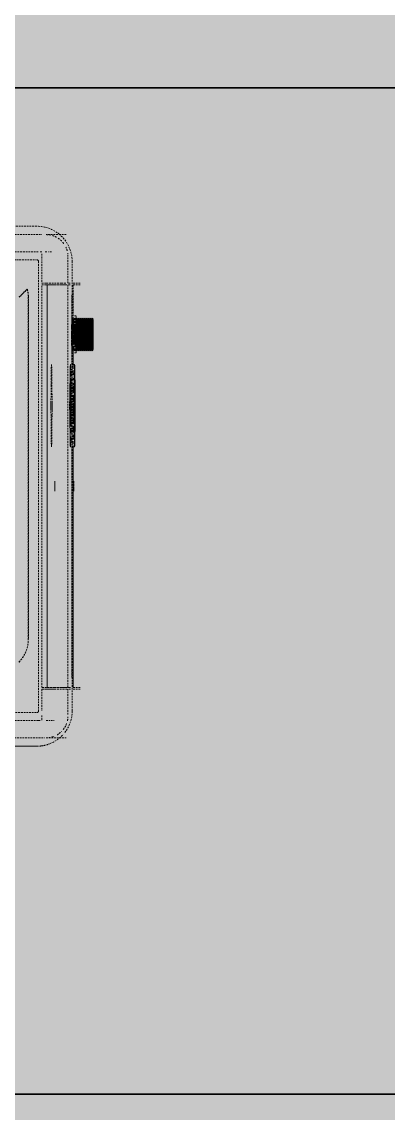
# Model space of a CAD drawing. Header units: millimetres. Extents: x -12447 to 83753, y -46415 to 46712.
# Drawn here: x 14193 to 14411, y 15163 to 15814 of the extents above; entities that cross this region are included whole.
import ezdxf
from ezdxf.xclip import XClip

# ---------------------------------------------------------------- set-up
doc = ezdxf.new("R2010")
doc.units = ezdxf.units.MM
doc.header["$XCLIPFRAME"] = 2
doc.linetypes.add('200_ШТРИХ_ш1п0_6_', pattern=[1.6, 1, -0.6])
doc.layers.add('1_Сущ. кусты', color=7, linetype='Continuous')
doc.layers.add('Сантехника', color=7, linetype='Continuous', lineweight=18)

# ---------------------------------------------------------------- blocks, each defined once
blk = doc.blocks.new('Reece_Tap_Wolfen_Drinking-Fountain - 10 L_Stainless Steel-V121-План полов 1-го этажа')
at = {"layer": 'Сантехника', "linetype": '200_ШТРИХ_ш1п0_6_'}
for p, q in [((14201.31, 15691.8), (13933.33, 15691.8)), ((14201.56, 15691.8), (14201.31, 15691.8)), ((14218.92, 15686.79), (14207.06, 15686.79)), ((14204.56, 15673.52), (14204.56, 15671.43)), ((14222.56, 15402.8), (14222.56, 15670.8)), ((14227.35, 15657.8), (14222.27, 15657.8)), ((14223.13, 15635.08), (14223.13, 15656.8)), ((14227.35, 15656.8), (14223.14, 15656.8)), ((14222.43, 15426.8), (14222.43, 15646.8)), ((14224.93, 15638.3), (14222.38, 15638.3)), ((14224.72, 15632.8), (14222.43, 15632.8)), ((14224.81, 15632.8), (14222.43, 15632.8)), ((14224.81, 15632.8), (14224.72, 15632.8)), ((14222.43, 15621.8), (14224.72, 15621.8)), ((14222.43, 15621.8), (14224.81, 15621.8)), ((14223.13, 15608.48), (14223.13, 15619.52)), ((14224.72, 15621.8), (14224.81, 15621.8)), ((14222.43, 15616.3), (14224.93, 15616.3)), ((14223.13, 15416.8), (14223.13, 15561.15)), ((14227.35, 15415.8), (14222.31, 15415.8)), ((14223.14, 15416.8), (14227.35, 15416.8)), ((14203.44, 15397.07), (14202.27, 15397.07)), ((14204.56, 15398.38), (14204.56, 15397.07)), ((14207.06, 15386.8), (14218.92, 15386.8)), ((13933.33, 15381.8), (14201.31, 15381.8)), ((14201.31, 15381.8), (14201.56, 15381.8))]:
    blk.add_line(p, q, dxfattribs=at)
at = {"layer": 'Сантехника', "color": 251, "linetype": '200_ШТРИХ_ш1п0_6_', "true_color": 0x666666}
for p, q in [((14201.31, 15691.8), (14177.43, 15691.8)), ((14145.12, 15686.79), (14204.39, 15686.79)), ((14202.25, 15676.53), (14145.05, 15676.53)), ((14204.56, 15676.53), (14203.34, 15676.53)), ((14204.56, 15675.32), (14204.56, 15673.52)), ((14202.44, 15670.8), (14202.44, 15402.8)), ((14202.56, 15670.8), (14202.56, 15402.8)), ((14204.56, 15670.8), (14204.56, 15657.8)), ((14220.06, 15657.8), (14220.06, 15673.79)), ((14204.56, 15657.8), (14206.99, 15657.8)), ((14204.56, 15416.8), (14204.56, 15656.8)), ((14204.56, 15656.8), (14206.97, 15656.8)), ((14207.24, 15657.8), (14211.86, 15657.8)), ((14207.24, 15656.8), (14211.84, 15656.8)), ((14212.09, 15657.8), (14216.07, 15657.8)), ((14212.09, 15656.8), (14216.06, 15656.8)), ((14216.27, 15657.8), (14219.35, 15657.8)), ((14216.27, 15656.8), (14219.34, 15656.8)), ((14221.46, 15657.8), (14220.06, 15657.8)), ((14220.06, 15656.8), (14220.06, 15648.54)), ((14221.46, 15656.8), (14220.06, 15656.8)), ((14223.14, 15656.8), (14223.14, 15635.08)), ((14195.78, 15654.31), (14191.06, 15649.59)), ((14191.06, 15649.65), (14195.72, 15654.31)), ((14195.72, 15654.31), (14195.78, 15654.31)), ((14196.38, 15445.39), (14196.38, 15650.17)), ((14196.44, 15650.17), (14196.44, 15445.39)), ((14222.33, 15646.8), (14222.33, 15426.8)), ((14225.14, 15632.8), (14225.05, 15632.8)), ((14223.13, 15619.52), (14223.13, 15620.8)), ((14223.14, 15619.52), (14223.14, 15608.48)), ((14225.05, 15621.8), (14225.14, 15621.8)), ((14223.13, 15606.79), (14223.13, 15608.48)), ((14223.13, 15603.23), (14223.13, 15606.03)), ((14223.13, 15564.73), (14223.13, 15567.49)), ((14223.13, 15561.93), (14223.13, 15563.59)), ((14223.14, 15561.15), (14223.14, 15416.8)), ((14220.06, 15424.29), (14220.06, 15416.8)), ((14207.24, 15416.8), (14204.56, 15416.8)), ((14207.24, 15415.8), (14204.56, 15415.8)), ((14204.56, 15415.8), (14204.56, 15402.8)), ((14212.09, 15415.8), (14207.48, 15415.8)), ((14212.09, 15416.8), (14207.5, 15416.8)), ((14216.27, 15415.8), (14212.3, 15415.8)), ((14216.27, 15416.8), (14212.31, 15416.8)), ((14219.5, 15415.8), (14216.43, 15415.8)), ((14219.5, 15416.8), (14216.44, 15416.8)), ((14220.06, 15416.8), (14221.56, 15416.8)), ((14220.06, 15400.69), (14220.06, 15415.8)), ((14221.56, 15415.8), (14220.06, 15415.8)), ((14202.27, 15397.07), (14145.12, 15397.07)), ((14204.56, 15400.05), (14204.56, 15398.38)), ((14144.99, 15386.8), (14206.13, 15386.8)), ((14177.43, 15381.8), (14201.31, 15381.8))]:
    blk.add_line(p, q, dxfattribs=at)
at = {"layer": 'Сантехника', "color": 253, "linetype": '200_ШТРИХ_ш1п0_6_', "true_color": 0xa3a3a3}
for p, q in [((14207.51, 15676.53), (14206.2, 15676.53)), ((14210.22, 15676.53), (14208.43, 15676.53)), ((13933.46, 15671.8), (14201.06, 15671.8)), ((13933.58, 15671.8), (14201.06, 15671.8)), ((14204.56, 15657.8), (14206.99, 15657.8)), ((14204.56, 15656.8), (14206.97, 15656.8)), ((14207.24, 15657.8), (14211.85, 15657.8)), ((14207.63, 15656.8), (14207.63, 15416.8)), ((14211.84, 15656.8), (14207.63, 15656.8)), ((14207.64, 15416.8), (14207.64, 15656.8)), ((14211.84, 15656.8), (14207.64, 15656.8)), ((14216.06, 15656.8), (14212.09, 15656.8)), ((14216.06, 15656.8), (14212.09, 15656.8)), ((14219.34, 15656.8), (14216.27, 15656.8)), ((14219.34, 15656.8), (14216.27, 15656.8)), ((14221.46, 15656.8), (14220.06, 15656.8)), ((14221.46, 15656.8), (14220.06, 15656.8)), ((14220.06, 15648.54), (14220.06, 15647.17)), ((14220.06, 15646.8), (14220.06, 15426.8)), ((14222.17, 15632.8), (14222.27, 15632.8)), ((14224.37, 15632.8), (14222.5, 15632.8)), ((14223.13, 15630.4), (14223.13, 15632.17)), ((14223.13, 15627.91), (14223.13, 15629.82)), ((14223.13, 15625.4), (14223.13, 15626.96)), ((14223.13, 15623.02), (14223.13, 15624.78)), ((14222.27, 15621.8), (14222.17, 15621.8)), ((14224.81, 15621.8), (14222.5, 15621.8)), ((14223.14, 15620.8), (14223.14, 15619.52)), ((14223.14, 15608.48), (14223.14, 15606.77)), ((14223.14, 15606.03), (14223.14, 15603.21)), ((14223.13, 15600.01), (14223.13, 15601.27)), ((14223.13, 15597.06), (14223.13, 15598.25)), ((14223.13, 15592.61), (14223.13, 15596.53)), ((14223.13, 15587.49), (14223.13, 15591.15)), ((14223.13, 15580), (14223.13, 15586.33)), ((14223.13, 15578.47), (14223.13, 15579.89)), ((14223.13, 15574.05), (14223.13, 15577.83)), ((14223.13, 15568.86), (14223.13, 15572.56)), ((14223.14, 15567.49), (14223.14, 15564.72)), ((14223.14, 15563.59), (14223.14, 15561.92)), ((14220.06, 15426.29), (14220.06, 15424.29)), ((14207.24, 15416.8), (14204.56, 15416.8)), ((14204.56, 15415.8), (14207.24, 15415.8)), ((14207.48, 15415.8), (14211.85, 15415.8)), ((14212.09, 15416.8), (14207.63, 15416.8)), ((14207.64, 15416.8), (14212.09, 15416.8)), ((14216.27, 15416.8), (14212.31, 15416.8)), ((14212.31, 15416.8), (14216.27, 15416.8)), ((14219.5, 15416.8), (14216.44, 15416.8)), ((14216.44, 15416.8), (14219.5, 15416.8)), ((14221.56, 15416.8), (14220.06, 15416.8)), ((14220.06, 15416.8), (14221.56, 15416.8)), ((14201.06, 15401.8), (13933.46, 15401.8)), ((14201.06, 15401.8), (13933.58, 15401.8)), ((14207.1, 15397.07), (14209.23, 15397.07)), ((14209.86, 15397.07), (14211.85, 15397.07))]:
    blk.add_line(p, q, dxfattribs=at)
at = {"layer": 'Сантехника', "color": 9, "linetype": '200_ШТРИХ_ш1п0_6_', "true_color": 0xc7c7c7}
for p, q in [((14207.64, 15656.8), (14211.84, 15656.8)), ((14222.5, 15632.8), (14222.6, 15632.8)), ((14223.14, 15632.17), (14223.14, 15630.41)), ((14223.14, 15629.82), (14223.14, 15627.93)), ((14223.14, 15626.96), (14223.14, 15625.41)), ((14223.14, 15624.78), (14223.14, 15623.03)), ((14223.14, 15601.27), (14223.14, 15600.02)), ((14223.14, 15598.25), (14223.14, 15597.06)), ((14223.14, 15596.55), (14223.14, 15592.58)), ((14223.14, 15591.15), (14223.14, 15579.97)), ((14223.14, 15579.89), (14223.14, 15578.47)), ((14223.14, 15577.86), (14223.14, 15574.02)), ((14223.14, 15572.56), (14223.14, 15568.83)), ((14211.85, 15416.8), (14207.64, 15416.8))]:
    blk.add_line(p, q, dxfattribs=at)
at = {"layer": 'Сантехника', "lineweight": 9}
for p, q in [((14222.98, 15637.03), (14222.38, 15636.43)), ((14223.58, 15636.43), (14222.99, 15637.03)), ((14224.18, 15637.03), (14223.58, 15636.43)), ((14224.78, 15636.43), (14224.18, 15637.03)), ((14225.38, 15637.03), (14224.78, 15636.43)), ((14225.98, 15636.43), (14225.38, 15637.03)), ((14226.57, 15637.03), (14225.97, 15636.43)), ((14227.17, 15636.43), (14226.58, 15637.03)), ((14227.77, 15637.03), (14227.17, 15636.43)), ((14228.37, 15636.43), (14227.77, 15637.03)), ((14228.97, 15637.03), (14228.37, 15636.43)), ((14229.57, 15636.43), (14228.97, 15637.03)), ((14230.16, 15637.03), (14229.57, 15636.43)), ((14230.77, 15636.43), (14230.17, 15637.03)), ((14231.36, 15637.03), (14230.76, 15636.43)), ((14231.96, 15636.43), (14231.36, 15637.03)), ((14232.56, 15637.03), (14231.96, 15636.43)), ((14233.16, 15636.43), (14232.56, 15637.03)), ((14233.76, 15637.03), (14233.16, 15636.43)), ((14234.36, 15636.43), (14233.76, 15637.03)), ((14234.95, 15637.03), (14234.35, 15636.43)), ((14222.38, 15618.17), (14222.98, 15617.57)), ((14222.99, 15617.57), (14223.58, 15618.17)), ((14223.58, 15618.17), (14224.18, 15617.57)), ((14224.18, 15617.57), (14224.78, 15618.17)), ((14224.78, 15618.17), (14225.38, 15617.57)), ((14225.38, 15617.57), (14225.98, 15618.17)), ((14225.97, 15618.17), (14226.57, 15617.57)), ((14226.58, 15617.57), (14227.17, 15618.17)), ((14227.17, 15618.17), (14227.77, 15617.57)), ((14227.77, 15617.57), (14228.37, 15618.17)), ((14228.37, 15618.17), (14228.97, 15617.57)), ((14228.97, 15617.57), (14229.57, 15618.17)), ((14229.57, 15618.17), (14230.16, 15617.57)), ((14230.17, 15617.57), (14230.77, 15618.17)), ((14230.76, 15618.17), (14231.36, 15617.57)), ((14231.36, 15617.57), (14231.96, 15618.17)), ((14231.96, 15618.17), (14232.56, 15617.57)), ((14232.56, 15617.57), (14233.16, 15618.17)), ((14233.16, 15618.17), (14233.76, 15617.57)), ((14233.76, 15617.57), (14234.36, 15618.17)), ((14234.35, 15618.17), (14234.95, 15617.57)), ((14224.03, 15609.31), (14222.43, 15609.31)), ((14222.43, 15560.31), (14224.03, 15560.31))]:
    blk.add_line(p, q, dxfattribs=at)
at = {"layer": 'Сантехника', "color": 254, "linetype": '200_ШТРИХ_ш1п0_6_', "true_color": 0xdddddd}
blk.add_line((14222.6, 15621.8), (14222.5, 15621.8), dxfattribs=at)
at = {"layer": 'Сантехника', "color": 253, "lineweight": 9, "true_color": 0xa3a3a3}
for p, q in [((14221.72, 15609.31), (14221.53, 15609.31)), ((14221.53, 15560.31), (14221.72, 15560.31))]:
    blk.add_line(p, q, dxfattribs=at)
at = {"layer": 'Сантехника', "linetype": '200_ШТРИХ_ш1п0_6_'}
for centre, major_axis, ratio, start_param, end_param in [((14201.56, 15670.8), (0, 21), 0.999921, 5.594616, 6.283185), ((14201.56, 15670.8), (0, 21), 0.999921, 4.712389, 5.57487), ((14207.06, 15673.79), (0, 13), 0.999921, 5.343263, 5.45887), ((14201.44, 15670.8), (0, 1), 0.999921, 4.974188, 5.497787), ((14201.56, 15670.8), (0, 1), 0.999921, 4.712389, 5.497787), ((14222.38, 15646.8), (0, 4), 0.012565, 0, 1.570796), ((14222.38, 15646.8), (0, 4), 0.012565, 4.712389, 6.283185), ((14224.93, 15627.3), (0, 11), 0.012565, 5.350351, 7.330383), ((14224.93, 15627.3), (0, 9.73), 0.012565, 5.497787, 6.806784), ((14224.72, 15627.3), (0, 5.5), 0.012565, 0, 3.141593), ((14224.71, 15627.3), (0, 2.2), 0.012565, 0, 3.141593), ((14224.71, 15627.3), (0, 2.2), 0.012565, 3.141593, 6.283185), ((14224.93, 15627.3), (0, 9.73), 0.012565, 1.047198, 1.570796), ((14224.93, 15627.3), (0, 9.73), 0.012565, 1.570796, 2.094395), ((14224.93, 15627.3), (0, 11), 0.012565, 2.094395, 4.074427), ((14224.93, 15627.3), (0, 9.73), 0.012565, 2.617994, 3.926991), ((14223.55, 15536.8), (0, 3), 0.012565, 0, 1.047198), ((14223.55, 15536.8), (0, 3), 0.012565, 3.141593, 6.283185), ((14223.55, 15536.8), (0, 3), 0.012565, 2.094395, 3.141593), ((14222.38, 15426.8), (0, 4), 0.012565, 1.570796, 3.141593), ((14222.38, 15426.8), (0, 4), 0.012565, 3.141593, 4.712389), ((14201.44, 15402.8), (0, 1), 0.999921, 4.18879, 4.45059), ((14201.56, 15402.8), (0, 21), 0.999921, 4.050377, 4.712389), ((14201.56, 15402.8), (0, 21), 0.999921, 3.523514, 3.983541), ((14201.56, 15402.8), (0, 21), 0.999921, 3.338101, 3.508117), ((14201.56, 15402.8), (0, 21), 0.999921, 3.141593, 3.275266)]:
    blk.add_ellipse(centre, major_axis=major_axis, ratio=ratio, start_param=start_param, end_param=end_param, dxfattribs=at)
at = {"layer": 'Сантехника', "color": 251, "linetype": '200_ШТРИХ_ш1п0_6_', "true_color": 0x666666}
for centre, major_axis, ratio, start_param, end_param in [((14207.06, 15673.79), (0, 13), 0.999921, 6.079921, 6.283185), ((14207.06, 15673.79), (0, 13), 0.999921, 5.79572, 6.021386), ((14207.06, 15673.79), (0, 13), 0.999921, 5.497787, 5.713663), ((14207.06, 15673.79), (0, 13), 0.999921, 4.974188, 5.160123), ((14207.06, 15673.79), (0, 13), 0.999921, 4.712389, 4.865764), ((14201.44, 15670.8), (0, 1), 0.999921, 4.712389, 4.974188), ((14183.13, 15650.17), (0, 13.25), 0.999921, 4.712389, 5.029775), ((14183.19, 15650.17), (0, 13.25), 0.999921, 4.712389, 5.029775), ((14222.38, 15627.3), (0, 11), 0.012565, 0.261799, 0.523599), ((14222.39, 15627.3), (0, 9.73), 0.012565, 0.261799, 0.523599), ((14222.38, 15627.3), (0, 11), 0.012565, 6.021386, 6.283185), ((14222.39, 15627.3), (0, 9.73), 0.012565, 6.021386, 6.283185), ((14222.38, 15627.3), (0, 11), 0.012565, 5.497787, 5.759587), ((14222.6, 15627.3), (0, 5.5), 0.012565, 5.759587, 6.283185), ((14224.93, 15627.3), (0, 9.73), 0.012565, 0.785398, 0.964793), ((14224.93, 15627.3), (0, 9.73), 0.012565, 5.273675, 5.447667), ((14224.93, 15627.3), (0, 9.73), 0.012565, 4.712389, 5.235988), ((14225.15, 15627.3), (0, 2.2), 0.012565, 0, 2.094395), ((14225.14, 15627.3), (0, 5.5), 0.012565, 6.021386, 6.283185), ((14225.15, 15627.3), (0, 2.2), 0.012565, 4.18879, 6.283185), ((14225.14, 15627.3), (0, 5.5), 0.012565, 4.451797, 5.759587), ((14224.93, 15627.3), (0, 9.73), 0.012565, 3.977111, 4.712389), ((14225.15, 15627.3), (0, 2.2), 0.012565, 2.356194, 3.141593), ((14225.14, 15627.3), (0, 5.5), 0.012565, 3.141593, 4.45059), ((14225.15, 15627.3), (0, 2.2), 0.012565, 3.141593, 3.926991), ((14222.38, 15627.3), (0, 11), 0.012565, 2.879793, 3.926991), ((14222.39, 15627.3), (0, 9.73), 0.012565, 2.879793, 3.403392), ((14222.6, 15627.3), (0, 5.5), 0.012565, 3.141593, 3.665191), ((14224.93, 15627.3), (0, 9.73), 0.012565, 2.1768, 2.356194), ((14223.55, 15536.8), (0, 3), 0.012565, 1.047198, 2.094395), ((14177.38, 15445.39), (0, 19), 0.999921, 4.18879, 4.712389), ((14177.44, 15445.39), (0, 19), 0.999921, 4.18879, 4.712389), ((14177.38, 15445.39), (0, 19), 0.999921, 3.926991, 4.167814), ((14177.44, 15445.39), (0, 19), 0.999921, 3.926991, 4.164288), ((14201.44, 15402.8), (0, 1), 0.999921, 3.141593, 3.403392), ((14201.44, 15402.8), (0, 1), 0.999921, 3.926991, 4.18879), ((14201.56, 15402.8), (0, 1), 0.999921, 3.926991, 4.712389), ((14201.44, 15402.8), (0, 1), 0.999921, 4.45059, 4.712389), ((14207.06, 15399.8), (0, 13), 0.999921, 4.037293, 4.359191), ((14207.06, 15399.8), (0, 13), 0.999921, 4.49466, 4.671754), ((14207.06, 15399.8), (0, 13), 0.999921, 3.665191, 3.926991), ((14201.56, 15402.8), (0, 21), 0.999921, 3.275266, 3.338101), ((14207.06, 15399.8), (0, 13), 0.999921, 3.141593, 3.329075), ((14207.06, 15399.8), (0, 13), 0.999921, 3.403392, 3.526702)]:
    blk.add_ellipse(centre, major_axis=major_axis, ratio=ratio, start_param=start_param, end_param=end_param, dxfattribs=at)
at = {"layer": 'Сантехника', "color": 253, "linetype": '200_ШТРИХ_ш1п0_6_', "true_color": 0xa3a3a3}
for centre, major_axis, ratio, start_param, end_param in [((14201.44, 15670.8), (0, 1), 0.999921, 6.021386, 6.283185), ((14201.56, 15670.8), (0, 1), 0.999921, 5.497787, 6.283185), ((14201.44, 15670.8), (0, 1), 0.999921, 5.497787, 5.759587), ((14222.38, 15627.3), (0, 11), 0.012565, 0.584537, 1.047198), ((14222.38, 15627.3), (0, 11), 0.012565, 0, 0.261799), ((14222.39, 15627.3), (0, 9.73), 0.012565, 0, 0.261799), ((14222.38, 15627.3), (0, 11), 0.012565, 5.759587, 6.021386), ((14222.17, 15627.3), (0, 5.5), 0.012565, 0.785398, 1.047198), ((14222.17, 15627.3), (0, 5.5), 0.012565, 0.261799, 0.523599), ((14222.17, 15627.3), (0, 2.2), 0.012565, 0, 1.047198), ((14222.17, 15627.3), (0, 2.2), 0.012565, 5.497787, 6.283185), ((14222.39, 15627.3), (0, 9.73), 0.012565, 1.047198, 1.570796), ((14222.39, 15627.3), (0, 9.73), 0.012565, 4.712389, 5.235988), ((14222.61, 15627.3), (0, 2.2), 0.012565, 0, 1.047198), ((14222.61, 15627.3), (0, 2.2), 0.012565, 4.974188, 6.283185), ((14222.6, 15627.3), (0, 5.5), 0.012565, 5.235988, 5.759587), ((14225.14, 15627.3), (0, 5.5), 0.012565, 5.759587, 6.021386), ((14222.17, 15627.3), (0, 5.5), 0.012565, 1.308997, 2.617994), ((14222.17, 15627.3), (0, 2.2), 0.012565, 1.047198, 3.141593), ((14222.17, 15627.3), (0, 2.2), 0.012565, 3.141593, 3.665191), ((14222.39, 15627.3), (0, 9.73), 0.012565, 1.570796, 1.832596), ((14222.39, 15627.3), (0, 9.73), 0.012565, 1.832596, 2.094395), ((14222.39, 15627.3), (0, 9.73), 0.012565, 4.18879, 4.712389), ((14222.61, 15627.3), (0, 2.2), 0.012565, 1.047198, 1.308997), ((14222.61, 15627.3), (0, 2.2), 0.012565, 1.570796, 2.617994), ((14222.61, 15627.3), (0, 2.2), 0.012565, 3.665191, 4.18879), ((14222.61, 15627.3), (0, 2.2), 0.012565, 4.18879, 4.712389), ((14222.6, 15627.3), (0, 5.5), 0.012565, 3.926991, 4.18879), ((14222.6, 15627.3), (0, 5.5), 0.012565, 4.74155, 4.974188), ((14222.6, 15627.3), (0, 5.5), 0.012565, 4.45059, 4.694441), ((14225.15, 15627.3), (0, 2.2), 0.012565, 2.094395, 2.356194), ((14225.15, 15627.3), (0, 2.2), 0.012565, 3.926991, 4.18879), ((14222.38, 15627.3), (0, 11), 0.012565, 2.094395, 2.557056), ((14222.39, 15627.3), (0, 9.73), 0.012565, 2.617994, 2.879793), ((14222.38, 15627.3), (0, 11), 0.012565, 2.617994, 2.879793), ((14222.39, 15627.3), (0, 9.73), 0.012565, 3.403392, 3.665191), ((14222.38, 15627.3), (0, 11), 0.012565, 3.926991, 4.074427), ((14210.25, 15584.81), (0, 24.5), 0.012565, 0, 1.047198), ((14210.25, 15584.81), (0, 24.5), 0.012565, 4.784005, 6.283185), ((14221.53, 15584.81), (0, 24.5), 0.012565, 0, 1.832596), ((14221.53, 15584.81), (0, 24.5), 0.012565, 6.021386, 6.283185), ((14210.25, 15584.81), (0, 24.5), 0.012565, 1.047198, 1.498025), ((14209.81, 15584.81), (0, 2.5), 0.012565, 0, 3.141593), ((14209.81, 15584.81), (0, 2.5), 0.012565, 3.141593, 6.283185), ((14221.09, 15584.81), (0, 2.5), 0.012565, 0, 1.832596), ((14221.09, 15584.81), (0, 2.5), 0.012565, 3.141593, 6.283185), ((14210.25, 15584.81), (0, 24.5), 0.012565, 1.643781, 1.832596), ((14210.25, 15584.81), (0, 24.5), 0.012565, 1.832596, 3.141593), ((14210.25, 15584.81), (0, 24.5), 0.012565, 3.141593, 4.639404), ((14221.09, 15584.81), (0, 2.5), 0.012565, 2.094395, 3.141593), ((14221.53, 15584.81), (0, 24.5), 0.012565, 1.832596, 2.094395), ((14221.53, 15584.81), (0, 24.5), 0.012565, 2.094395, 3.141593), ((14221.53, 15584.81), (0, 24.5), 0.012565, 3.141593, 3.403392), ((14201.56, 15402.8), (0, 1), 0.999921, 3.141593, 3.926991), ((14201.44, 15402.8), (0, 1), 0.999921, 3.403392, 3.665191)]:
    blk.add_ellipse(centre, major_axis=major_axis, ratio=ratio, start_param=start_param, end_param=end_param, dxfattribs=at)
at = {"layer": 'Сантехника', "color": 9, "linetype": '200_ШТРИХ_ш1п0_6_', "true_color": 0xc7c7c7}
for centre, major_axis, ratio, start_param, end_param in [((14201.44, 15670.8), (0, 1), 0.999921, 5.759587, 6.021386), ((14222.39, 15627.3), (0, 9.73), 0.012565, 5.759587, 6.021386), ((14222.17, 15627.3), (0, 5.5), 0.012565, 0.523599, 0.785398), ((14222.17, 15627.3), (0, 5.5), 0.012565, 0, 0.261799), ((14222.39, 15627.3), (0, 9.73), 0.012565, 0.785398, 0.964793), ((14222.17, 15627.3), (0, 2.2), 0.012565, 3.665191, 5.497787), ((14222.61, 15627.3), (0, 2.2), 0.012565, 1.308997, 1.570796), ((14222.61, 15627.3), (0, 2.2), 0.012565, 2.617994, 3.141593), ((14222.61, 15627.3), (0, 2.2), 0.012565, 3.141593, 3.665191), ((14222.61, 15627.3), (0, 2.2), 0.012565, 4.712389, 4.974188), ((14222.6, 15627.3), (0, 5.5), 0.012565, 3.665191, 3.926991), ((14222.17, 15627.3), (0, 5.5), 0.012565, 2.617994, 3.141593), ((14222.39, 15627.3), (0, 9.73), 0.012565, 2.1768, 2.356194), ((14221.53, 15584.81), (0, 24.5), 0.012565, 5.777495, 6.003644), ((14221.53, 15584.81), (0, 24.5), 0.012565, 5.497787, 5.725615), ((14210.69, 15584.81), (0, 2.5), 0.012565, 0, 0.785398), ((14210.69, 15584.81), (0, 2.5), 0.012565, 5.497787, 6.283185), ((14221.09, 15584.81), (0, 2.5), 0.012565, 1.832596, 2.094395), ((14210.69, 15584.81), (0, 2.5), 0.012565, 2.356194, 3.141593), ((14210.69, 15584.81), (0, 2.5), 0.012565, 3.141593, 3.926991), ((14221.53, 15584.81), (0, 24.5), 0.012565, 3.665191, 3.821583), ((14221.53, 15584.81), (0, 24.5), 0.012565, 3.403392, 3.63476), ((14212.27, 15536.8), (0, 3), 0.012565, 1.047198, 2.356194), ((14212.27, 15536.8), (0, 3), 0.012565, 0, 1.047198), ((14212.27, 15536.8), (0, 3), 0.012565, 6.021386, 6.283185), ((14212.27, 15536.8), (0, 3), 0.012565, 5.759587, 6.021386), ((14212.27, 15536.8), (0, 3), 0.012565, 5.497787, 5.759587), ((14212.27, 15536.8), (0, 3), 0.012565, 5.235988, 5.497787), ((14212.27, 15536.8), (0, 3), 0.012565, 4.18879, 5.235988), ((14212.27, 15536.8), (0, 3), 0.012565, 2.356194, 2.617994), ((14212.27, 15536.8), (0, 3), 0.012565, 2.617994, 2.879793), ((14212.27, 15536.8), (0, 3), 0.012565, 2.879793, 3.141593), ((14212.27, 15536.8), (0, 3), 0.012565, 3.141593, 3.403392), ((14212.27, 15536.8), (0, 3), 0.012565, 3.403392, 4.18879), ((14201.44, 15402.8), (0, 1), 0.999921, 3.665191, 3.926991)]:
    blk.add_ellipse(centre, major_axis=major_axis, ratio=ratio, start_param=start_param, end_param=end_param, dxfattribs=at)
at = {"layer": 'Сантехника', "color": 253, "lineweight": 9, "true_color": 0xa3a3a3}
for centre, major_axis, start_param, end_param in [((14222.39, 15627.3), (0, 9.13), 0.012566, 0.523599), ((14222.39, 15627.3), (0, 9.13), 0.862294, 1.570796), ((14222.39, 15627.3), (0, 7.5), 1.163986, 1.570796), ((14222.39, 15627.3), (0, 9.13), 0.540936, 0.842575), ((14222.39, 15627.3), (0, 7.5), 5.759587, 6.283185), ((14222.39, 15627.3), (0, 9.13), 4.712389, 5.44061), ((14222.39, 15627.3), (0, 9.13), 1.570796, 2.279299), ((14222.39, 15627.3), (0, 7.5), 1.570796, 1.977607), ((14222.39, 15627.3), (0, 9.13), 3.961441, 4.712389), ((14222.39, 15627.3), (0, 9.13), 2.299018, 2.600657), ((14222.39, 15627.3), (0, 9.13), 2.617994, 3.129027), ((14222.39, 15627.3), (0, 7.5), 3.141593, 3.665191), ((14222.39, 15627.3), (0, 9.13), 3.682528, 3.8524), ((14221.53, 15584.81), (0, 24.5), 0.261799, 2.879793), ((14221.53, 15584.81), (0, 24.5), 0, 0.261799), ((14221.53, 15584.81), (0, 24.5), 6.021386, 6.283185), ((14221.53, 15584.81), (0, 24.5), 2.879793, 3.141593), ((14221.53, 15584.81), (0, 24.5), 3.141593, 3.403392)]:
    blk.add_ellipse(centre, major_axis=major_axis, ratio=0.012565, start_param=start_param, end_param=end_param, dxfattribs=at)
at = {"layer": 'Сантехника', "color": 251, "lineweight": 9, "true_color": 0x666666}
for centre, major_axis, start_param, end_param in [((14222.39, 15627.3), (0, 9.13), 5.759587, 6.295751), ((14222.39, 15627.3), (0, 7.5), 0.68405, 1.163986), ((14222.39, 15627.3), (0, 7.5), 4.712389, 5.599135), ((14222.98, 15627.3), (0, 9.73), 0.674554, 0.887369), ((14222.98, 15627.3), (0, 9.73), 4.712389, 5.395816), ((14223.58, 15627.3), (0, 9.13), 0.687774, 0.842575), ((14223.58, 15627.3), (0, 9.13), 5.579442, 5.74225), ((14223.58, 15627.3), (0, 9.13), 4.712389, 5.44061), ((14224.18, 15627.3), (0, 9.73), 0.604285, 0.807951), ((14224.18, 15627.3), (0, 9.73), 5.519478, 5.678901), ((14224.18, 15627.3), (0, 9.73), 4.712389, 5.395816), ((14224.78, 15627.3), (0, 9.13), 0.540936, 0.829914), ((14224.78, 15627.3), (0, 9.13), 5.572378, 5.74225), ((14224.78, 15627.3), (0, 9.13), 4.712389, 5.407167), ((14225.38, 15627.3), (0, 9.73), 4.712389, 5.519478), ((14225.98, 15627.3), (0, 9.13), 4.712389, 5.572378), ((14226.57, 15627.3), (0, 9.73), 4.712389, 5.519478), ((14227.17, 15627.3), (0, 9.13), 4.712389, 5.572378), ((14227.77, 15627.3), (0, 9.73), 4.712389, 5.519478), ((14228.37, 15627.3), (0, 9.13), 4.712389, 5.572378), ((14228.97, 15627.3), (0, 9.73), 4.712389, 5.519478), ((14229.57, 15627.3), (0, 9.13), 4.712389, 5.572378), ((14230.17, 15627.3), (0, 9.73), 4.712389, 5.519478), ((14230.76, 15627.3), (0, 9.13), 4.712389, 5.572378), ((14231.36, 15627.3), (0, 9.73), 4.712389, 5.519478), ((14231.96, 15627.3), (0, 9.13), 4.712389, 5.572378), ((14232.56, 15627.3), (0, 9.73), 4.712389, 5.519478), ((14233.16, 15627.3), (0, 9.13), 4.833841, 5.572378), ((14233.76, 15627.3), (0, 9.73), 4.787454, 5.519478), ((14234.36, 15627.3), (0, 9.13), 4.751937, 5.572378), ((14234.95, 15627.3), (0, 9.73), 4.712389, 5.519478), ((14222.39, 15627.3), (0, 7.5), 1.977607, 2.466976), ((14222.39, 15627.3), (0, 7.5), 3.850509, 4.712389), ((14222.98, 15627.3), (0, 9.73), 4.028962, 4.672156), ((14223.58, 15627.3), (0, 9.13), 3.984168, 4.52518), ((14224.18, 15627.3), (0, 9.73), 4.028962, 4.47228), ((14224.78, 15627.3), (0, 9.13), 3.984168, 4.52518), ((14224.78, 15627.3), (0, 9.13), 4.547178, 4.712389), ((14225.38, 15627.3), (0, 9.73), 3.9053, 4.47228), ((14225.38, 15627.3), (0, 9.73), 4.518425, 4.712389), ((14225.98, 15627.3), (0, 9.13), 3.8524, 4.465274), ((14225.98, 15627.3), (0, 9.13), 4.52518, 4.712389), ((14226.57, 15627.3), (0, 9.73), 3.9053, 4.441559), ((14226.57, 15627.3), (0, 9.73), 4.47228, 4.712389), ((14227.17, 15627.3), (0, 9.13), 3.8524, 4.383371), ((14227.17, 15627.3), (0, 9.13), 4.52518, 4.712389), ((14227.77, 15627.3), (0, 9.73), 3.9053, 4.364694), ((14227.77, 15627.3), (0, 9.73), 4.47228, 4.712389), ((14228.37, 15627.3), (0, 9.13), 3.8524, 4.712389), ((14228.97, 15627.3), (0, 9.73), 3.9053, 4.712389), ((14229.57, 15627.3), (0, 9.13), 3.8524, 4.712389), ((14230.17, 15627.3), (0, 9.73), 3.9053, 4.712389), ((14230.76, 15627.3), (0, 9.13), 3.8524, 4.712389), ((14231.36, 15627.3), (0, 9.73), 3.9053, 4.712389), ((14231.96, 15627.3), (0, 9.13), 3.8524, 4.712389), ((14232.56, 15627.3), (0, 9.73), 3.9053, 4.712389), ((14233.16, 15627.3), (0, 9.13), 3.973852, 4.712389), ((14233.76, 15627.3), (0, 9.73), 3.980366, 4.712389), ((14234.36, 15627.3), (0, 9.13), 3.891949, 4.712389), ((14234.95, 15627.3), (0, 9.73), 3.9053, 4.712389), ((14222.39, 15627.3), (0, 9.13), 3.129027, 3.665191), ((14222.98, 15627.3), (0, 9.73), 2.324797, 2.537308), ((14222.98, 15627.3), (0, 9.73), 3.745877, 3.9053), ((14223.58, 15627.3), (0, 9.13), 2.445873, 2.600657), ((14224.18, 15627.3), (0, 9.73), 2.254223, 2.457625), ((14224.78, 15627.3), (0, 9.13), 2.299018, 2.587407), ((14224.78, 15627.3), (0, 9.13), 3.682528, 3.8524)]:
    blk.add_ellipse(centre, major_axis=major_axis, ratio=0.012565, start_param=start_param, end_param=end_param, dxfattribs=at)
at = {"layer": 'Сантехника', "lineweight": 9}
for centre, major_axis, start_param, end_param in [((14222.98, 15627.3), (0, 9.73), 5.759587, 6.806784), ((14223.58, 15627.3), (0, 9.13), 5.759587, 6.806784), ((14224.18, 15627.3), (0, 9.73), 5.759587, 6.806784), ((14224.78, 15627.3), (0, 9.13), 5.759587, 6.806784), ((14225.38, 15627.3), (0, 9.73), 5.519478, 7.853982), ((14225.98, 15627.3), (0, 9.13), 5.572378, 7.853982), ((14226.57, 15627.3), (0, 9.73), 5.519478, 7.853982), ((14227.17, 15627.3), (0, 9.13), 5.572378, 7.853982), ((14227.77, 15627.3), (0, 9.73), 5.519478, 7.853982), ((14228.37, 15627.3), (0, 9.13), 5.572378, 7.853982), ((14228.97, 15627.3), (0, 9.73), 5.519478, 7.853982), ((14229.57, 15627.3), (0, 9.13), 5.572378, 7.853982), ((14230.17, 15627.3), (0, 9.73), 5.519478, 7.853982), ((14230.76, 15627.3), (0, 9.13), 5.572378, 7.853982), ((14231.36, 15627.3), (0, 9.73), 5.519478, 7.853982), ((14231.96, 15627.3), (0, 9.13), 5.572378, 7.853982), ((14232.56, 15627.3), (0, 9.73), 5.519478, 7.853982), ((14233.16, 15627.3), (0, 9.13), 5.572378, 7.853982), ((14233.76, 15627.3), (0, 9.73), 5.519478, 7.853982), ((14234.36, 15627.3), (0, 9.13), 5.572378, 7.853982), ((14234.95, 15627.3), (0, 9.73), 5.519478, 7.853982), ((14222.98, 15627.3), (0, 9.73), 0.887369, 1.570796), ((14223.58, 15627.3), (0, 9.13), 0.842575, 1.570796), ((14224.18, 15627.3), (0, 9.73), 0.887369, 1.570796), ((14224.78, 15627.3), (0, 9.13), 0.829914, 1.570796), ((14234.95, 15627.3), (0, 7.5), 4.712389, 7.853982), ((14222.98, 15627.3), (0, 9.73), 1.570796, 2.254223), ((14223.58, 15627.3), (0, 9.13), 1.570796, 2.299018), ((14224.18, 15627.3), (0, 9.73), 1.570796, 2.254223), ((14224.78, 15627.3), (0, 9.13), 1.570796, 2.299018), ((14225.38, 15627.3), (0, 9.73), 1.570796, 3.9053), ((14225.98, 15627.3), (0, 9.13), 1.570796, 3.8524), ((14226.57, 15627.3), (0, 9.73), 1.570796, 3.9053), ((14227.17, 15627.3), (0, 9.13), 1.570796, 3.8524), ((14227.77, 15627.3), (0, 9.73), 1.570796, 3.9053), ((14228.37, 15627.3), (0, 9.13), 1.570796, 3.8524), ((14228.97, 15627.3), (0, 9.73), 1.570796, 3.9053), ((14229.57, 15627.3), (0, 9.13), 1.570796, 3.8524), ((14230.17, 15627.3), (0, 9.73), 1.570796, 3.9053), ((14230.76, 15627.3), (0, 9.13), 1.570796, 3.8524), ((14231.36, 15627.3), (0, 9.73), 1.570796, 3.9053), ((14231.96, 15627.3), (0, 9.13), 1.570796, 3.8524), ((14232.56, 15627.3), (0, 9.73), 1.570796, 3.9053), ((14233.16, 15627.3), (0, 9.13), 1.570796, 3.8524), ((14233.76, 15627.3), (0, 9.73), 1.570796, 3.9053), ((14234.36, 15627.3), (0, 9.13), 1.570796, 3.8524), ((14234.95, 15627.3), (0, 9.73), 1.570796, 3.9053), ((14234.95, 15627.3), (0, 7.5), 1.570796, 4.712389), ((14222.98, 15627.3), (0, 9.73), 2.617994, 3.665191), ((14223.58, 15627.3), (0, 9.13), 2.617994, 3.665191), ((14224.18, 15627.3), (0, 9.73), 2.617994, 3.665191), ((14224.78, 15627.3), (0, 9.13), 2.617994, 3.665191), ((14224.03, 15584.81), (0, 24.5), 0, 3.141593), ((14224.03, 15584.81), (0, 19), 0, 3.141593), ((14224.03, 15584.81), (0, 24.5), 3.141593, 6.283185), ((14224.03, 15584.81), (0, 19), 3.141593, 6.283185)]:
    blk.add_ellipse(centre, major_axis=major_axis, ratio=0.012565, start_param=start_param, end_param=end_param, dxfattribs=at)
at = {"layer": 'Сантехника', "color": 9, "lineweight": 9, "true_color": 0xc7c7c7}
for centre, major_axis, start_param, end_param in [((14222.39, 15627.3), (0, 7.5), 0, 0.523599), ((14222.39, 15627.3), (0, 7.5), 2.617994, 3.141593), ((14221.53, 15584.81), (0, 19), 0, 0.261799), ((14221.53, 15584.81), (0, 24.5), 5.777495, 6.003644), ((14221.53, 15584.81), (0, 24.5), 5.497787, 5.725615), ((14221.53, 15584.81), (0, 19), 0.877679, 1.047198), ((14221.53, 15584.81), (0, 19), 0.785398, 0.864239), ((14221.53, 15584.81), (0, 19), 0.523599, 0.785398), ((14221.53, 15584.81), (0, 19), 5.418947, 5.759587), ((14221.53, 15584.81), (0, 19), 1.238322, 1.551381), ((14221.53, 15584.81), (0, 19), 1.047198, 1.227671), ((14221.53, 15584.81), (0, 19), 4.978744, 5.337723), ((14221.53, 15584.81), (0, 19), 1.580129, 1.913922), ((14221.53, 15584.81), (0, 19), 4.005831, 4.974188), ((14221.53, 15584.81), (0, 19), 1.923937, 2.277354), ((14221.53, 15584.81), (0, 19), 2.356194, 2.617994), ((14221.53, 15584.81), (0, 19), 3.665191, 3.926991), ((14221.53, 15584.81), (0, 19), 2.879793, 3.141593), ((14221.53, 15584.81), (0, 24.5), 3.665191, 3.821583), ((14221.53, 15584.81), (0, 24.5), 3.403392, 3.63476)]:
    blk.add_ellipse(centre, major_axis=major_axis, ratio=0.012565, start_param=start_param, end_param=end_param, dxfattribs=at)
at = {"layer": 'Сантехника', "color": 254, "lineweight": 9, "true_color": 0xdddddd}
for major_axis, start_param, end_param in [((0, 19), 6.021386, 6.283185), ((0, 24.5), 5.343467, 5.450338), ((0, 24.5), 5.119356, 5.297129), ((0, 24.5), 4.920681, 5.114147), ((0, 24.5), 4.718002, 4.911381), ((0, 24.5), 4.514973, 4.712389), ((0, 24.5), 4.316654, 4.509361), ((0, 24.5), 3.978455, 4.127649), ((0, 24.5), 4.18879, 4.310631), ((0, 19), 3.141593, 3.403392)]:
    blk.add_ellipse((14221.53, 15584.81), major_axis=major_axis, ratio=0.012565, start_param=start_param, end_param=end_param, dxfattribs=at)
at = {"layer": 'Сантехника', "color": 254, "linetype": '200_ШТРИХ_ш1п0_6_', "true_color": 0xdddddd}
for centre, major_axis, start_param, end_param in [((14221.53, 15584.81), (0, 24.5), 5.343467, 5.450338), ((14221.53, 15584.81), (0, 24.5), 5.119356, 5.297129), ((14221.53, 15584.81), (0, 24.5), 4.920681, 5.114147), ((14210.69, 15584.81), (0, 2.5), 0.785398, 1.047198), ((14210.69, 15584.81), (0, 2.5), 1.047198, 1.570796), ((14210.69, 15584.81), (0, 2.5), 1.570796, 2.356194), ((14210.69, 15584.81), (0, 2.5), 3.926991, 5.497787), ((14221.53, 15584.81), (0, 24.5), 4.718002, 4.911381), ((14221.53, 15584.81), (0, 24.5), 4.514973, 4.712389), ((14221.97, 15584.81), (0, 2.5), 0, 1.308997), ((14221.97, 15584.81), (0, 2.5), 1.570796, 2.094395), ((14221.97, 15584.81), (0, 2.5), 5.235988, 6.283185), ((14221.97, 15584.81), (0, 2.5), 4.18879, 4.712389), ((14221.53, 15584.81), (0, 24.5), 4.316654, 4.509361), ((14221.97, 15584.81), (0, 2.5), 2.879793, 3.141593), ((14221.97, 15584.81), (0, 2.5), 3.141593, 3.403392), ((14221.53, 15584.81), (0, 24.5), 3.978455, 4.127649), ((14221.53, 15584.81), (0, 24.5), 4.18879, 4.310631)]:
    blk.add_ellipse(centre, major_axis=major_axis, ratio=0.012565, start_param=start_param, end_param=end_param, dxfattribs=at)
at = {"layer": 'Сантехника', "color": 254, "linetype": '200_ШТРИХ_ш1п0_6_', "true_color": 0xeaeaea}
for start_param, end_param in [(1.308997, 1.570796), (4.974188, 5.235988), (4.712389, 4.974188), (2.094395, 2.879793), (3.403392, 4.18879)]:
    blk.add_ellipse((14221.97, 15584.81), major_axis=(0, 2.5), ratio=0.012565, start_param=start_param, end_param=end_param, dxfattribs=at)
blk = doc.blocks.new('6')
at = {"layer": '1_Сущ. кусты', "true_color": 0xdddddd, "transparency": 33554661}
h = blk.add_hatch(color=254, dxfattribs=at)
h.dxf.hatch_style = 1
h.paths.add_polyline_path([(-5370.64, 51919.46), (-5370.64, 52519.46), (-6516.16, 52519.46), (-6516.16, 51919.46)])
h.paths.add_polyline_path([(-4773.14, 51319.46), (-4773.14, 51919.46), (-5918.66, 51919.46), (-5918.66, 51319.46)])
h.paths.add_polyline_path([(-4872.1, 53719.46), (-4872.1, 54319.46), (-6017.62, 54319.46), (-6017.62, 53719.46)])
h.paths.add_polyline_path([(-5420.12, 53119.46), (-5420.12, 53719.46), (-6565.64, 53719.46), (-6565.64, 53119.46)])
h.paths.add_polyline_path([(-3726.58, 53719.46), (-3726.58, 54319.46), (-4872.1, 54319.46), (-4872.1, 53719.46)])
h.paths.add_polyline_path([(-3129.08, 53119.46), (-3129.08, 53719.46), (-4274.6, 53719.46), (-4274.6, 53119.46)])
h.paths.add_polyline_path([(-4274.6, 53119.46), (-4274.6, 53719.46), (-5420.12, 53719.46), (-5420.12, 53119.46)])
h.paths.add_polyline_path([(-3677.1, 52519.46), (-3677.1, 53119.46), (-4822.62, 53119.46), (-4822.62, 52519.46)])
h.paths.add_polyline_path([(-4822.62, 52519.46), (-4822.62, 53119.46), (-5968.14, 53119.46), (-5968.14, 52519.46)])
h.paths.add_polyline_path([(-4225.12, 51919.46), (-4225.12, 52519.46), (-5370.64, 52519.46), (-5370.64, 51919.46)])
h.paths.add_polyline_path([(-2581.07, 53719.46), (-2581.07, 54319.46), (-3726.58, 54319.46), (-3726.58, 53719.46)])
h.paths.add_polyline_path([(-1435.55, 53719.46), (-1435.55, 54319.46), (-2581.07, 54319.46), (-2581.07, 53719.46)])
h.paths.add_polyline_path([(-1983.57, 53119.46), (-1983.57, 53719.46), (-3129.08, 53719.46), (-3129.08, 53119.46)])
h.paths.add_polyline_path([(-1386.07, 52519.46), (-1386.07, 53119.46), (-2531.58, 53119.46), (-2531.58, 52519.46)])
h.paths.add_polyline_path([(-2531.58, 52519.46), (-2531.58, 53119.46), (-3677.1, 53119.46), (-3677.1, 52519.46)])
h.paths.add_polyline_path([(-1934.08, 51919.46), (-1934.08, 52519.46), (-3079.6, 52519.46), (-3079.6, 51919.46)])
h.paths.add_polyline_path([(-3079.6, 51919.46), (-3079.6, 52519.46), (-4225.12, 52519.46), (-4225.12, 51919.46)])
h.paths.add_polyline_path([(-2482.1, 51319.46), (-2482.1, 51919.46), (-3627.62, 51919.46), (-3627.62, 51319.46)])
h.paths.add_polyline_path([(-1336.58, 51319.46), (-1336.58, 51919.46), (-2482.1, 51919.46), (-2482.1, 51319.46)])
h.paths.add_polyline_path([(-3627.62, 51319.46), (-3627.62, 51919.46), (-4773.14, 51919.46), (-4773.14, 51319.46)])
h = blk.add_hatch(color=254, dxfattribs=at)
h.dxf.hatch_style = 1
h.paths.add_polyline_path([(-5869.18, 48919.46), (-5869.18, 49519.46), (-7014.7, 49519.46), (-7014.7, 48919.46)])
h.paths.add_polyline_path([(-5271.68, 48319.46), (-5271.68, 48919.46), (-6417.2, 48919.46), (-6417.2, 48319.46)])
h.paths.add_polyline_path([(-5370.64, 50719.46), (-5370.64, 51319.46), (-6516.16, 51319.46), (-6516.16, 50719.46)])
h.paths.add_polyline_path([(-5918.66, 50119.46), (-5918.66, 50719.46), (-7064.18, 50719.46), (-7064.18, 50119.46)])
h.paths.add_polyline_path([(-4225.12, 50719.46), (-4225.12, 51319.46), (-5370.64, 51319.46), (-5370.64, 50719.46)])
h.paths.add_polyline_path([(-3627.62, 50119.46), (-3627.62, 50719.46), (-4773.14, 50719.46), (-4773.14, 50119.46)])
h.paths.add_polyline_path([(-4773.14, 50119.46), (-4773.14, 50719.46), (-5918.66, 50719.46), (-5918.66, 50119.46)])
h.paths.add_polyline_path([(-4175.64, 49519.46), (-4175.64, 50119.46), (-5321.16, 50119.46), (-5321.16, 49519.46)])
h.paths.add_polyline_path([(-5321.16, 49519.46), (-5321.16, 50119.46), (-6466.68, 50119.46), (-6466.68, 49519.46)])
h.paths.add_polyline_path([(-4723.66, 48919.46), (-4723.66, 49519.46), (-5869.18, 49519.46), (-5869.18, 48919.46)])
h.paths.add_polyline_path([(-3079.6, 50719.46), (-3079.6, 51319.46), (-4225.12, 51319.46), (-4225.12, 50719.46)])
h.paths.add_polyline_path([(-1934.08, 50719.46), (-1934.08, 51319.46), (-3079.6, 51319.46), (-3079.6, 50719.46)])
h.paths.add_polyline_path([(-2482.1, 50119.46), (-2482.1, 50719.46), (-3627.62, 50719.46), (-3627.62, 50119.46)])
h.paths.add_polyline_path([(-1884.6, 49519.46), (-1884.6, 50119.46), (-3030.12, 50119.46), (-3030.12, 49519.46)])
h.paths.add_polyline_path([(-3030.12, 49519.46), (-3030.12, 50119.46), (-4175.64, 50119.46), (-4175.64, 49519.46)])
h.paths.add_polyline_path([(-2432.62, 48919.46), (-2432.62, 49519.46), (-3578.14, 49519.46), (-3578.14, 48919.46)])
h.paths.add_polyline_path([(-3578.14, 48919.46), (-3578.14, 49519.46), (-4723.66, 49519.46), (-4723.66, 48919.46)])
h.paths.add_polyline_path([(-2980.64, 48319.46), (-2980.64, 48919.46), (-4126.16, 48919.46), (-4126.16, 48319.46)])
h.paths.add_polyline_path([(-1835.12, 48319.46), (-1835.12, 48919.46), (-2980.64, 48919.46), (-2980.64, 48319.46)])
h.paths.add_polyline_path([(-4126.16, 48319.46), (-4126.16, 48919.46), (-5271.68, 48919.46), (-5271.68, 48319.46)])
at = {"color": 8, "true_color": 0x787878}
for points in [[(-5370.64, 51919.46), (-5370.64, 52519.46), (-6516.16, 52519.46), (-6516.16, 51919.46)], [(-4773.14, 51319.46), (-4773.14, 51919.46), (-5918.66, 51919.46), (-5918.66, 51319.46)], [(-5370.64, 50719.46), (-5370.64, 51319.46), (-6516.16, 51319.46), (-6516.16, 50719.46)]]:
    blk.add_lwpolyline(points, close=True, dxfattribs=at)

msp = doc.modelspace()

# ---------------------------------------------------------------- block references
at = {"color": 8, "true_color": 0x787878}
ref = msp.add_blockref('6', (19986.991, -36145.056), dxfattribs=at)
XClip(ref).set_block_clipping_path([(-6071.9905988371, 49535.6200452779), (-5663.0313954034, 49534.7372452124), (-5663.0529818599, 49524.7372685112), (-6071.9905988371, 49525.620021979), (-6071.9905988371, 49512.6199916906), (-5663.0810442535, 49511.7372987996), (-5663.1069480014, 49499.7373267582), (-5675.9698342905, 49499.7650932365), (-5675.84822673, 48909.4917781956), (-3977.1991481063, 48906.0770402574), (-3976.0396463241, 49476.075860919), (-3970.1791029882, 49476.0828403048), (-3970.1359300751, 49496.0827937072), (-3988.3249207639, 49496.1220573845), (-3988.2990170161, 49508.1220294259), (-3853.2818236604, 49507.8305744687), (-3853.2818236604, 49520.8306047572), (-3988.2709546231, 49521.1219991375), (-3988.249368166, 49531.1219758387), (-3853.2818236604, 49530.8306280561), (-3853.2818236604, 51004.5072002601), (-3843.2818236604, 51004.5072002601), (-3843.2818236604, 49530.8090415492), (-3830.2818236604, 49530.7809790903), (-3830.2818236604, 51004.5072002601), (-3818.2818236604, 51004.5072002601), (-3818.2818236604, 51855.8661841088), (-4206.390807509, 51183.641705209), (-4212.0199726336, 51186.891705209), (-4217.7699726336, 51176.9324130655), (-4241.1526585358, 51190.4324130655), (-4246.9026585358, 51180.473120922), (-4252.5318236604, 51183.723120922), (-3818.2818236604, 51935.8661841088), (-3818.2818236604, 52034.5072002601), (-3830.2818236604, 52034.5072002601), (-3830.2818236604, 53480.9561837059), (-3843.2818236604, 53481.088938536), (-3843.2818236604, 52034.5072002601), (-3853.2818236604, 52034.5072002601), (-3853.2818236604, 53481.1910576361), (-4068.9431621641, 53483.3933718166), (-4068.8410483883, 53493.3928504418), (-3853.2818236604, 53491.191579038), (-3853.2818236604, 53501.1921004399), (-4068.7389346125, 53503.3923290671), (-4068.6163980815, 53515.3917034173), (-4167.252271341, 53516.3989640784), (-4923.790410401, 53089.8520215923), (-4926.9827594237, 53095.5140802036), (-4916.9652711114, 53101.1620823206), (-4930.2257978208, 53124.6814027059), (-4920.2083095085, 53130.3294048229), (-4923.4006585312, 53135.9914634342), (-4247.248100343, 53517.215874285), (-5068.5642606063, 53525.6030809999), (-5098.7543498651, 53513.9107537922), (-6081.9905988371, 53523.9514738811), (-6081.9905988371, 53513.9509524792), (-5098.7873467888, 53503.9105693519), (-5098.9523115572, 53493.9117325553), (-6081.9905988371, 53503.9504310772), (-6081.9905988371, 53321.2073973136), (-6091.9905988371, 53321.2073973136), (-6091.9905988371, 53504.0525501773), (-6094.9905988371, 53504.0831859073), (-6094.9905988371, 53321.2073973136), (-6106.9905988371, 53321.2073973135), (-6106.9905988371, 52391.2073973136), (-6094.9905988371, 52391.2073973136), (-6094.9905988371, 52091.2073973136), (-6091.9905988371, 52091.2073973136), (-6091.9905988371, 52391.2073973136), (-6081.9905988371, 52391.2073973136), (-6081.9905988371, 52091.2073973136), (-6080.8178781532, 52091.2073973136), (-6080.8178781532, 51291.2073973136), (-6071.9905988371, 50795.9122704233)])
at = {"layer": 'Сантехника', "color": 253, "linetype": '200_ШТРИХ_ш1п0_6_', "true_color": 0xa3a3a3}
msp.add_blockref('Reece_Tap_Wolfen_Drinking-Fountain - 10 L_Stainless Steel-V121-План полов 1-го этажа', (0, 0), dxfattribs=at)

doc.saveas('drawing.dxf')
